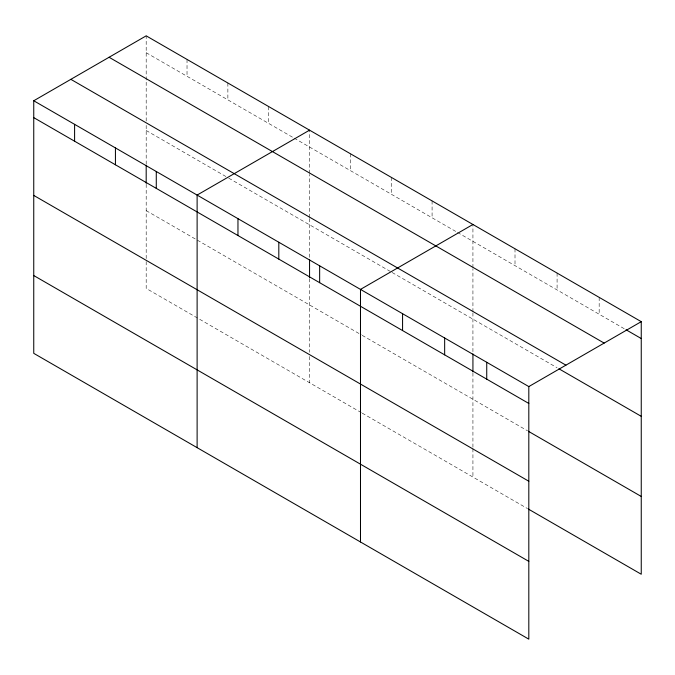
<?xml version="1.0" encoding="UTF-8"?>
<svg xmlns="http://www.w3.org/2000/svg" width="675" height="675" viewBox="0 0 675 675"><rect width="100%" height="100%" fill="white"/><g stroke="black" fill="none" stroke-linecap="round" stroke-linejoin="round"><path stroke-width="0.51" stroke-dasharray="3.38 2.53" d="M146.188 164.244L146.188 125.238M146.188 121.036L146.188 81.093M146.188 80.047L146.188 35.842M309.555 218.514L309.555 258.559M309.555 217.46L309.555 174.361M309.555 173.315L309.555 130.165M472.93 312.837L472.93 352.882M472.93 311.782L472.93 268.684M472.93 267.637L472.93 224.488M146.188 52.717L293.22 137.599M294.131 138.13L456.595 231.922M457.498 232.445L625.134 329.231M146.188 130.494L227.872 177.66M228.783 178.183L391.247 271.983M392.15 272.506L557.086 367.732M146.188 210.634L361.294 334.825M362.197 335.348L527.546 430.81M361.294 412.611L146.188 288.419L146.188 260.044M362.197 413.134L527.546 508.596M599.172 297.371L599.172 314.238M557.086 273.071L557.086 289.946M515.008 248.78L515.008 265.655M472.93 372.921L472.93 447.635M472.93 448.681L472.93 477.065M432.084 200.905L432.084 217.772M391.247 177.322L391.247 194.197M350.401 153.74L350.401 170.615M309.555 278.598L309.555 352.257M309.555 356.468L309.555 382.742M268.718 106.582L268.718 123.457M227.872 83L227.872 99.875M187.026 59.425L187.026 76.292M146.188 184.275L146.188 258.989"/><path stroke-width="1.01" d="M528.812 481.233L528.812 386.581L33.75 100.761L33.75 353.337L528.812 639.158L528.812 481.233L33.75 195.412M528.441 509.11L641.25 574.239L641.25 321.663L146.188 35.842L33.75 100.761M309.555 130.165L197.117 195.075L197.117 447.66M472.93 224.488L360.492 289.398L360.492 541.974M528.812 386.581L641.25 321.663M626.029 329.746L641.25 338.538M109.08 57.265L604.142 343.086M70.858 79.338L565.92 365.158M558.883 368.761L641.25 416.323M33.75 117.627L528.812 403.448M528.441 431.325L641.25 496.462M33.75 275.552L528.812 561.372M486.734 362.281L486.734 379.156M472.93 353.936L472.93 371.866M444.656 337.989L444.656 354.864M402.57 313.698L402.57 330.564M319.646 265.815L319.646 282.69M309.555 259.613L309.555 277.543M278.809 242.241L278.809 259.107M237.963 218.658L237.963 235.533M156.279 171.501L156.279 188.367M146.188 165.299L146.188 183.22M115.433 147.918L115.433 164.793M74.596 124.335L74.596 141.21"/></g></svg>
